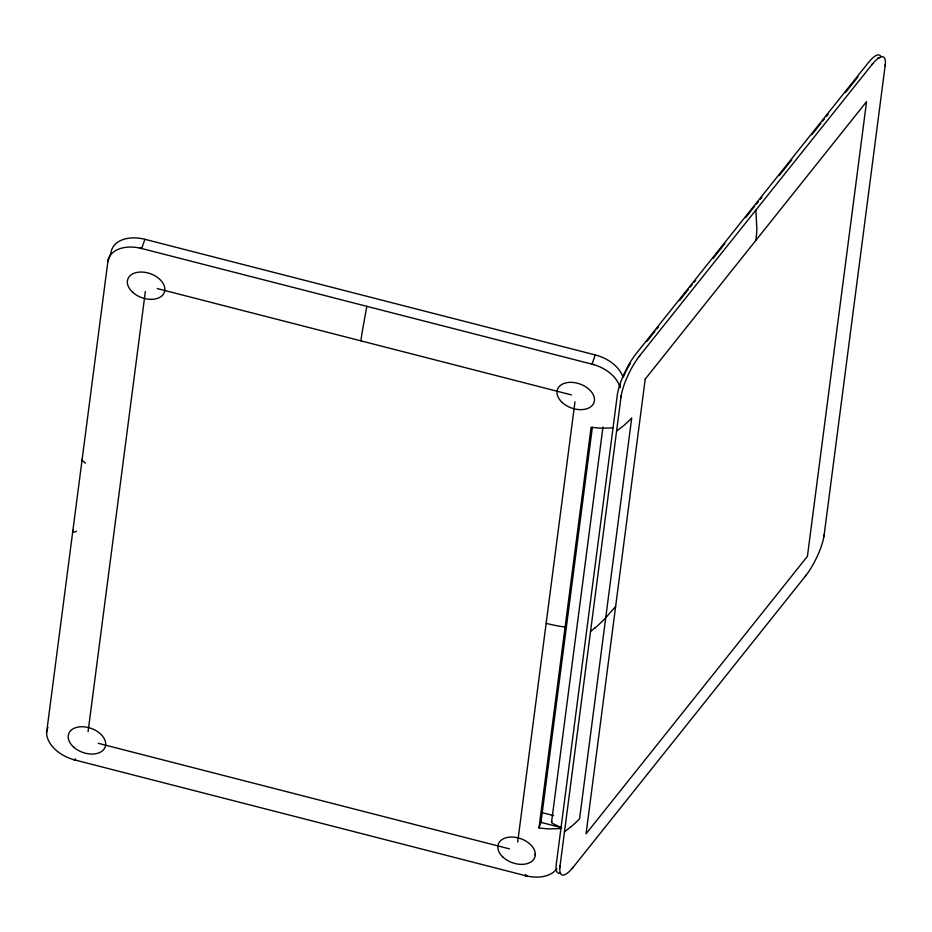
<?xml version="1.0" encoding="UTF-8"?>
<svg xmlns="http://www.w3.org/2000/svg" width="932" height="932" viewBox="0 0 932 932"><rect width="100%" height="100%" fill="white"/><g stroke="black" fill="none" stroke-linecap="round" stroke-linejoin="round"><path stroke-width="1.4" d="M46.6 732.575L108.077 260.016M559.841 867.634L621.027 396.974A32.329 8.854 -63.9 0 1 639.841 355.546L871.898 64.681A32.783 8.982 -63.9 0 1 872.841 63.527M885.342 64.145L824.191 534.63M88.074 731.737L145.357 291.471M517.691 842.062L574.974 401.762M592.368 427.24L540.968 822.374L538.976 827.919A80.012 59.776 7.4 0 0 549.88 828.886L560.773 828.595M551.581 822.001L602.957 427.066M527.302 876.103A32.783 21.506 19.8 0 1 525.415 875.649L75.084 760.034A32.329 21.215 19.8 0 1 46.728 730.723L46.798 730.175M538.976 827.919L591.098 427.217A80.012 59.776 7.4 0 0 602.002 428.184L612.907 427.893M621.015 397.02L621.318 395.075M824.168 534.747L823.865 536.704M366.812 306.313L361.989 333.178A125.261 13.479 -75.6 0 0 360.917 340.856M144.938 239.314L141.629 248.495A32.329 21.215 19.8 0 0 107.728 261.81L111.025 252.63A32.329 21.215 19.8 0 1 144.938 239.314L595.303 354.941A32.329 21.215 19.8 0 1 622.494 375.841M82.459 459.022L81.841 460.746A4.311 2.831 19.8 0 1 85.336 463.227M73.22 530.075L72.603 531.788A4.311 2.831 19.8 0 0 76.494 531.205M46.728 730.723L47.136 729.581M47.555 728.428L47.963 727.275M73.244 759.522L75.131 760.046L75.492 758.881M595.303 354.941L591.995 364.121A32.329 21.215 19.8 0 1 619.955 387.374M524.704 875.463L525.415 875.649L525.869 874.519M638.886 356.781L639.865 355.523M806.308 574.986L573.32 867.051A32.783 8.982 -63.9 0 1 572.341 868.24M646.808 341.52L654.963 331.291M656.78 329.019L658.586 326.748M679.44 300.617L688.503 289.246M690.321 286.974L692.127 284.703M693.944 282.431L695.75 280.159M712.98 258.572L722.044 247.213M722.952 246.071L724.758 243.8M745.612 217.669L751.052 210.853M751.961 209.712L754.675 206.31M756.493 204.038L758.298 201.766M760.116 199.495L761.933 197.223M779.152 175.635L791.839 159.721M811.784 134.732L820.847 123.362M822.665 121.09L824.471 118.818M826.288 116.547L828.105 114.275M845.324 92.687L858.011 76.785M871.63 65.019L871.874 64.716A32.329 8.854 -63.9 0 1 885.167 65.892M615.633 606.441L605.357 618.184A178.781 133.544 7.4 0 1 595.105 627.842M571.351 826.498L564.466 831.775M595.082 627.83L590.527 631.418M616.588 431.073L623.485 425.796A146.359 109.324 7.4 0 0 631.71 417.967L579.599 818.68A146.359 109.324 7.4 0 1 571.363 826.509M157.333 288.582L571.514 394.923M541.469 812.471L553.608 815.593M561.111 827.546L540.968 822.374L540.653 818.529M98.221 743.293L509.524 848.889M75.131 760.046L75.841 760.221M593.847 364.633L141.629 248.495A32.783 21.506 19.8 0 0 139.777 248.063M561.635 827.861L552.536 823.41A1.911 1.433 7.4 0 1 551.837 821.407M755.864 210.119L756.842 229.039A245.069 148.468 38.6 0 1 755.887 240.351M824.168 534.805A32.329 8.854 -63.9 0 1 805.353 576.221M573.297 867.086A32.329 8.854 -63.9 0 1 560.027 865.875M560.074 873.168A32.329 8.854 -63.9 0 1 556.299 864.057L617.299 395.145A32.329 8.854 -63.9 0 1 636.113 353.729L868.17 62.863A32.329 8.854 -63.9 0 1 880.915 56.526M619.663 387.607A30.174 8.26 -63.9 0 1 620.374 385.172M623.345 377.076A30.174 8.26 -63.9 0 1 630.23 363.457M877.618 58.168A30.174 8.26 -63.9 0 1 879.68 57.749M556.905 868.647A32.329 21.215 19.8 0 1 525.45 875.661M565.211 627.073A121.952 91.103 7.4 0 1 546.152 623.345M535.527 853.747A19.397 12.722 19.8 0 1 534.607 854.714M645.212 379.091L586.065 833.791L807.427 556.322L866.574 101.623L645.212 379.091M132.705 292.31A19.397 12.722 19.8 0 0 164.172 292.741A19.397 12.722 19.8 0 0 141.431 272.039A19.397 12.722 19.8 0 0 132.705 292.31M73.558 747.01A19.397 12.722 19.8 0 0 105.013 747.441A19.397 12.722 19.8 0 0 82.284 726.739A19.397 12.722 19.8 0 0 73.558 747.01M503.175 857.312A19.397 12.722 19.8 0 0 534.642 857.743A19.397 12.722 19.8 0 0 511.901 837.041A19.397 12.722 19.8 0 0 503.175 857.312M562.334 402.612A19.397 12.722 19.8 0 0 593.789 403.043A19.397 12.722 19.8 0 0 571.048 382.341A19.397 12.722 19.8 0 0 562.334 402.612"/></g></svg>
